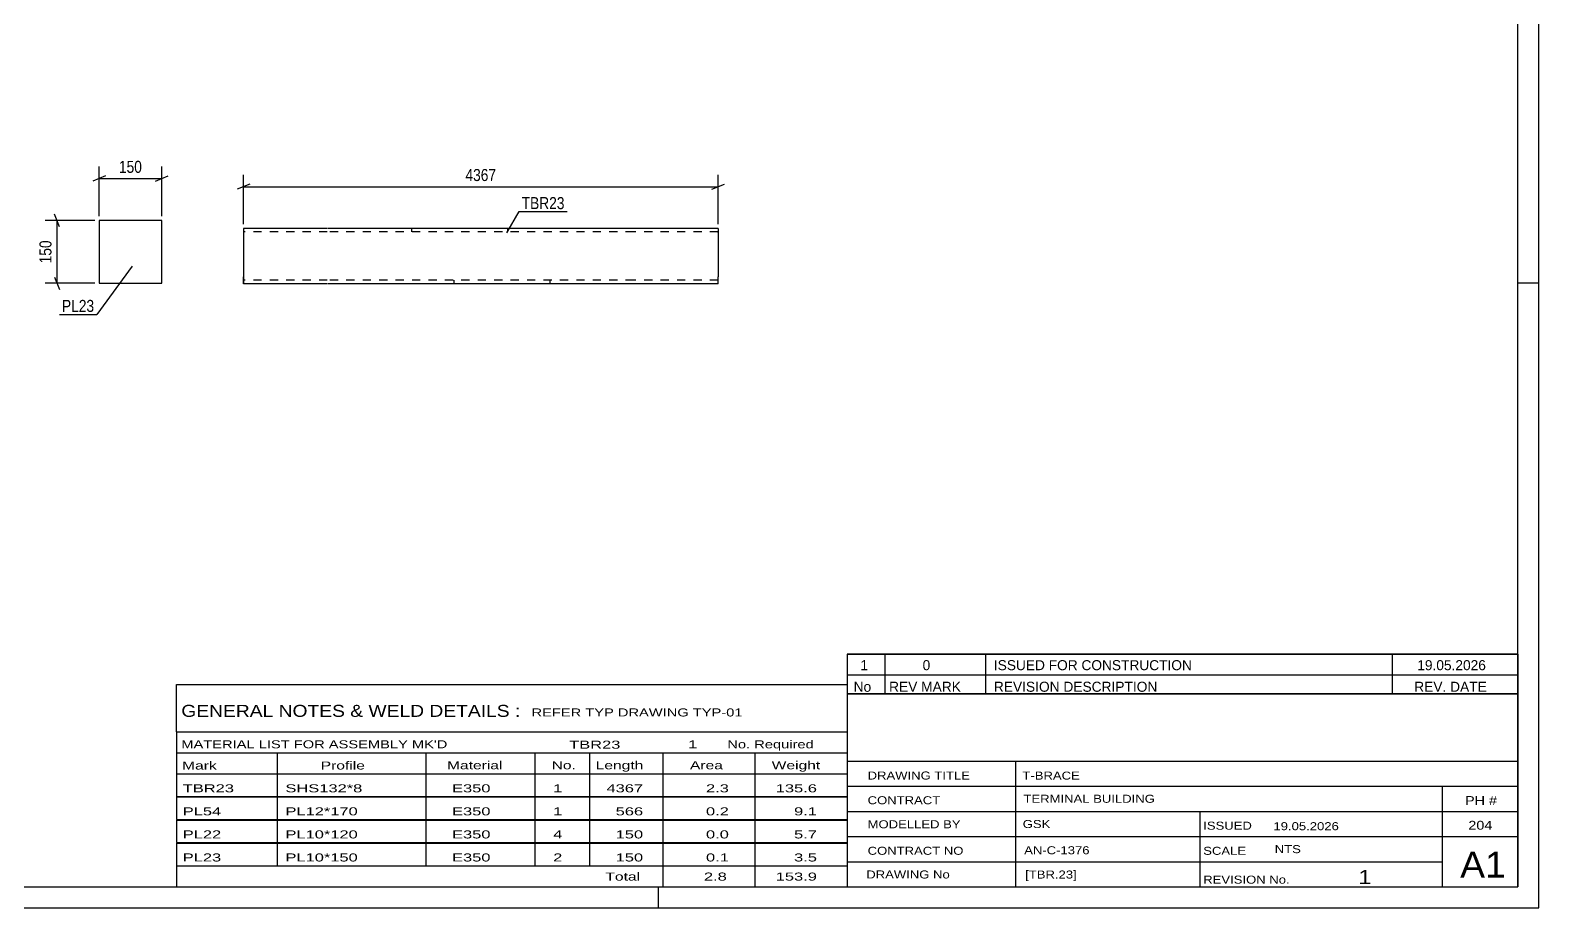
# Model space of a CAD drawing. Header units: millimetres. Extents: x 0 to 594, y 0 to 420.
# Drawn here: x 234.1 to 594, y 0 to 209.4 of the extents above; entities that cross this region are included whole.
import ezdxf

# ---------------------------------------------------------------- set-up
doc = ezdxf.new("R2010")
doc.units = ezdxf.units.MM
doc.linetypes.add('DXK_LINE_DOT2', pattern=[3.9198, 1.9599, -1.9599])
doc.styles.add('Arial Narrow', font='ARIALN.TTF', dxfattribs={"height": 0.2})

# ---------------------------------------------------------------- blocks, each defined once
blk = doc.blocks.new('Unknown-489685050-1163')
at = {"color": 5, "linetype": 'Continuous'}
for p, q in [((594, 0), (594, 420)), ((589, 5), (589, 415)), ((594, 149), (589, 149)), ((5, 5), (589, 5)), ((384, 0), (384, 5)), ((0, 0), (594, 0))]:
    blk.add_line(p, q, dxfattribs=at)
blk = doc.blocks.new('Unknown-489685050-5817')
at = {"color": 7, "linetype": 'Continuous'}
for p, q in [((429, 51.05), (429, 5)), ((429, 51.05), (589, 51.05)), ((589, 51), (589, 5)), ((429, 35), (589, 35)), ((469.14, 35), (469.14, 5)), ((429, 29), (589, 29)), ((571, 5.05), (571, 29.05)), ((429, 23), (589, 23)), ((513.14, 23), (513.14, 5)), ((429, 17), (589, 17)), ((429, 11), (571, 11)), ((429, 5), (589, 5))]:
    blk.add_line(p, q, dxfattribs=at)
at = {"color": 7, "style": 'Arial Narrow'}
for s, height, width, p in [('DRAWING TITLE', 1.9089, 1.425378, (433.88, 30.61)), ('T-BRACE', 1.909, 1.425378, (470.81, 30.59)), ('CONTRACT', 1.909, 1.425378, (433.88, 24.71)), ('TERMINAL BUILDING', 1.9089, 1.425378, (471.06, 25.07)), ('MODELLED BY', 1.9089, 1.425378, (433.88, 18.98)), ('GSK', 1.909, 1.425378, (470.88, 19.04)), ('ISSUED', 1.909, 1.425378, (513.94, 18.64)), ('19.05.2026', 1.909, 1.425378, (530.69, 18.52)), ('CONTRACT NO', 1.9089, 1.425378, (433.88, 12.66)), ('AN-C-1376', 1.909, 1.425378, (471.23, 12.78)), ('SCALE', 1.909, 1.425378, (513.94, 12.65)), ('A1', 6.204, 1.25, (575.24, 7.2)), ('DRAWING No', 1.909, 1.425378, (433.56, 7)), ('[TBR.23]', 1.909, 1.425378, (471.46, 6.99)), ('REVISION No.', 1.9089, 1.425378, (513.94, 5.77)), ('1', 3.34, 1.5, (550.91, 5.68))]:
    blk.add_text(s, height=height, dxfattribs=dict(at, width=width)).set_placement(p)
at = {"color": 7, "linetype": 'Continuous', "style": 'Arial Narrow'}
for s, height, width, p in [('PH #', 2.1, 1.42538, (576.4, 24.55)), ('204', 2.1, 1.42538, (577.19, 18.65)), ('NTS', 1.909, 1.425378, (531, 13.05))]:
    blk.add_text(s, height=height, dxfattribs=dict(at, width=width)).set_placement(p)
blk = doc.blocks.new('Unknown-489685050-5818')
at = {"color": 7, "linetype": 'Continuous'}
for p, q in [((429, 60.55), (589, 60.55)), ((589, 60.55), (429, 60.55)), ((429, 60.55), (429, 55.55)), ((438, 60.55), (438, 55.55)), ((462, 60.55), (462, 55.55)), ((559, 60.55), (559, 55.55)), ((589, 60.55), (589, 55.55)), ((429, 55.55), (589, 55.55)), ((429, 55.55), (429, 51.05)), ((429, 55.55), (589, 55.55)), ((438, 55.55), (438, 51.05)), ((462, 55.55), (462, 51.05)), ((559, 55.55), (559, 51.05)), ((589, 55.55), (589, 51.05)), ((589, 51.05), (429, 51.05))]:
    blk.add_line(p, q, dxfattribs=at)
at = {"color": 7, "linetype": 'Continuous', "style": 'Arial Narrow'}
for s, height, width, p in [('1', 2.39, 1.196471, (432.16, 56.7)), ('0', 2.39, 1.196471, (447, 56.7)), ('ISSUED FOR CONSTRUCTION', 2.3861, 1.196471, (464, 56.7)), ('19.05.2026', 2.386, 1.196471, (565, 56.7)), ('No', 2.386, 1.2, (430.54, 51.55)), ('REV MARK', 2.386, 1.2, (439, 51.55)), ('REVISION DESCRIPTION', 2.3861, 1.2, (464, 51.55)), ('REV. DATE', 2.386, 1.2, (564.28, 51.55))]:
    blk.add_text(s, height=height, dxfattribs=dict(at, width=width)).set_placement(p)
blk = doc.blocks.new('Unknown-489685050-5819')
at = {"color": 7, "linetype": 'Continuous'}
for p, q in [((269, 53.25), (429, 53.25)), ((269, 42), (269, 53.25)), ((429, 53.25), (429, 42)), ((269, 42), (429, 42)), ((269, 42), (269, 37)), ((429, 42), (429, 37)), ((269, 37), (429, 37)), ((269, 37), (269, 32)), ((293, 37), (293, 32)), ((328.5, 37), (328.5, 32)), ((354.5, 37), (354.5, 32)), ((367.5, 37), (367.5, 32)), ((385, 37), (385, 32)), ((407, 37), (407, 32)), ((429, 37), (429, 32)), ((269, 32), (429, 32)), ((269, 31.95), (269, 26.55)), ((269, 31.95), (429, 31.95)), ((293, 32), (293, 26.5)), ((328.5, 32), (328.5, 26.5)), ((354.5, 32), (354.5, 26.5)), ((367.5, 32), (367.5, 26.5)), ((385, 32), (385, 26.5)), ((407, 32), (407, 26.5)), ((429, 31.95), (429, 26.55)), ((269, 26.55), (429, 26.55)), ((269, 26.45), (269, 21.05)), ((269, 26.45), (429, 26.45)), ((293, 26.5), (293, 21)), ((328.5, 26.5), (328.5, 21)), ((354.5, 26.5), (354.5, 21)), ((367.5, 26.5), (367.5, 21)), ((385, 26.5), (385, 21)), ((407, 26.5), (407, 21)), ((429, 26.45), (429, 21.05)), ((269, 21.05), (429, 21.05)), ((269, 20.95), (269, 15.55)), ((269, 20.95), (429, 20.95)), ((293, 21), (293, 15.5)), ((328.5, 21), (328.5, 15.5)), ((354.5, 21), (354.5, 15.5)), ((367.5, 21), (367.5, 15.5)), ((385, 21), (385, 15.5)), ((407, 21), (407, 15.5)), ((429, 20.95), (429, 15.55)), ((269, 15.55), (429, 15.55)), ((269, 15.45), (269, 10.05)), ((269, 15.45), (429, 15.45)), ((293, 15.5), (293, 10)), ((328.5, 15.5), (328.5, 10)), ((354.5, 15.5), (354.5, 10)), ((367.5, 15.5), (367.5, 10)), ((385, 15.5), (385, 10)), ((407, 15.5), (407, 10)), ((429, 15.45), (429, 10.05)), ((269, 10.05), (429, 10.05)), ((269, 10), (429, 10)), ((269, 10), (269, 5)), ((385, 10), (385, 5)), ((407, 10), (407, 5)), ((429, 10), (429, 5)), ((269, 5), (429, 5))]:
    blk.add_line(p, q, dxfattribs=at)
at = {"color": 7, "style": 'Arial Narrow'}
for s, height, width, p in [('GENERAL NOTES & WELD DETAILS :', 2.8633, 1.4, (270.15, 45.56)), ('REFER TYP DRAWING TYP-01', 1.9089, 1.6, (353.7, 45.66)), ("MATERIAL LIST FOR ASSEMBLY MK'D", 1.9089, 1.6, (270.15, 38.06)), ('TBR23', 1.909, 1.794707, (362.68, 37.97)), ('1', 1.91, 1.794707, (391.08, 38.06)), ('No. Required', 1.9089, 1.6, (400.41, 38.06)), ('Mark', 1.909, 1.7, (270.34, 33)), ('Profile', 1.909, 1.7, (303.41, 33)), ('Material', 1.909, 1.7, (333.54, 33.06)), ('No.', 1.909, 1.7, (358.5, 33.06)), ('Length', 1.909, 1.7, (369, 33.06)), ('Area', 1.909, 1.7, (391.5, 33.06)), ('Weight', 1.909, 1.7, (411, 33.06))]:
    blk.add_text(s, height=height, dxfattribs=dict(at, width=width)).set_placement(p)
at = {"color": 7, "linetype": 'Continuous', "style": 'Arial Narrow'}
for s, height, width, p in [('TBR23', 1.909, 1.794707, (270.5, 27.56)), ('SHS132*8', 1.909, 1.794707, (295, 27.56)), ('E350', 1.909, 1.794707, (334.74, 27.56)), ('1', 1.91, 1.794707, (358.86, 27.56)), ('4367', 1.909, 1.794707, (371.58, 27.56)), ('2.3', 1.909, 1.794707, (395.32, 27.56)), ('135.6', 1.909, 1.794707, (411.96, 27.56)), ('PL54', 1.909, 1.794707, (270.5, 22.06)), ('PL12*170', 1.909, 1.794707, (295, 22.06)), ('E350', 1.909, 1.794707, (334.74, 22.06)), ('1', 1.91, 1.794707, (358.86, 22.06)), ('566', 1.909, 1.794707, (373.77, 22.06)), ('0.2', 1.909, 1.794707, (395.32, 22.06)), ('9.1', 1.909, 1.794707, (416.33, 22.06)), ('PL22', 1.909, 1.794707, (270.5, 16.56)), ('PL10*120', 1.909, 1.794707, (295, 16.56)), ('E350', 1.909, 1.794707, (334.74, 16.56)), ('4', 1.91, 1.794707, (358.86, 16.56)), ('150', 1.909, 1.794707, (373.77, 16.56)), ('0.0', 1.909, 1.794707, (395.32, 16.56)), ('5.7', 1.909, 1.794707, (416.33, 16.56)), ('PL23', 1.909, 1.794707, (270.5, 11.06)), ('PL10*150', 1.909, 1.794707, (295, 11.06)), ('E350', 1.909, 1.794707, (334.74, 11.06)), ('2', 1.91, 1.794707, (358.86, 11.06)), ('150', 1.909, 1.794707, (373.77, 11.06)), ('0.1', 1.909, 1.794707, (395.32, 11.06)), ('3.5', 1.909, 1.794707, (416.33, 11.06)), ('Total', 1.909, 1.7, (371.33, 6.5)), ('2.8', 1.909, 1.794707, (394.83, 6.5)), ('153.9', 1.909, 1.794707, (411.96, 6.5))]:
    blk.add_text(s, height=height, dxfattribs=dict(at, width=width)).set_placement(p)
blk = doc.blocks.new('Part-489685050-1414 - 1386')
at = {"color": 2, "linetype": 'Continuous'}
for p, q in [((304.98, 162.11), (284.98, 162.11)), ((284.98, 162.11), (284.98, 150.51)), ((378.11, 162.11), (305.08, 162.11)), ((398.21, 162.11), (378.21, 162.11)), ((398.21, 162.11), (398.21, 161.64)), ((398.21, 161.64), (398.21, 161.12)), ((398.21, 161.12), (398.21, 150.51)), ((284.98, 148.91), (284.98, 150.51)), ((304.98, 148.91), (284.98, 148.91)), ((378.11, 148.91), (305.08, 148.91)), ((398.21, 148.91), (378.21, 148.91)), ((398.21, 148.91), (398.21, 150.51))]:
    blk.add_line(p, q, dxfattribs=at)
at = {"color": 7, "linetype": 'DXK_LINE_DOT2'}
for p, q in [((325.08, 162.11), (325.08, 161.31)), ((347.93, 162.11), (347.93, 161.31)), ((304.98, 161.31), (284.98, 161.31)), ((378.11, 161.31), (305.08, 161.31)), ((398.21, 161.31), (378.21, 161.31)), ((398.21, 161.12), (398.21, 161.25)), ((284.98, 150.51), (284.98, 149.03)), ((304.98, 149.71), (284.98, 149.71)), ((378.11, 149.71), (305.08, 149.71)), ((335.26, 148.91), (335.26, 149.71)), ((358.11, 148.91), (358.11, 149.71)), ((398.21, 149.71), (378.21, 149.71))]:
    blk.add_line(p, q, dxfattribs=at)
blk = doc.blocks.new('Part-489685050-1712 - 1696')
at = {"color": 2, "linetype": 'Continuous'}
for p, q in [((265.53, 164), (250.53, 164)), ((250.53, 164), (250.53, 149)), ((265.53, 149), (265.53, 164)), ((250.53, 149), (265.53, 149))]:
    blk.add_line(p, q, dxfattribs=at)
blk = doc.blocks.new('StraightDimension-489685050-1420 - 1386')
at = {"color": 7, "linetype": 'Continuous'}
for p, q in [((284.98, 163.11), (284.98, 174.9)), ((398.21, 163.11), (398.21, 174.9)), ((286.48, 172.65), (283.48, 171.45)), ((284.98, 172.05), (398.21, 172.05)), ((396.71, 171.45), (399.71, 172.65))]:
    blk.add_line(p, q, dxfattribs=at)
at = {"color": 0}
blk.add_wipeout([(345.85, 172.8), (345.85, 177), (337.34, 177), (337.34, 172.8)], dxfattribs=at)
at = {"color": 3, "style": 'Arial Narrow'}
blk.add_text('4367', height=2.863, dxfattribs=at).set_placement((337.94, 173.4))
blk = doc.blocks.new('StraightDimension-489685050-1716 - 1696')
at = {"color": 7, "linetype": 'Continuous'}
for p, q in [((250.53, 165), (250.53, 176.85)), ((265.53, 165), (265.53, 176.85)), ((252.03, 174.6), (249.03, 173.4)), ((250.53, 174), (265.53, 174)), ((264.03, 173.4), (267.03, 174.6))]:
    blk.add_line(p, q, dxfattribs=at)
at = {"color": 0}
blk.add_wipeout([(261.37, 174.75), (261.37, 178.95), (254.68, 178.95), (254.68, 174.75)], dxfattribs=at)
at = {"color": 3, "style": 'Arial Narrow'}
blk.add_text('150', height=2.863, dxfattribs=at).set_placement((255.28, 175.35))
blk = doc.blocks.new('StraightDimension-489685050-1727 - 1696')
at = {"color": 7, "linetype": 'Continuous'}
for p, q in [((249.53, 164), (237.68, 164)), ((241.13, 162.5), (239.93, 165.5)), ((240.53, 149), (240.53, 164)), ((249.53, 149), (237.68, 149)), ((239.93, 150.5), (241.13, 147.5))]:
    blk.add_line(p, q, dxfattribs=at)
at = {"color": 0}
blk.add_wipeout([(239.78, 159.85), (235.58, 159.85), (235.58, 153.16), (239.78, 153.16)], dxfattribs=at)
at = {"color": 3, "style": 'Arial Narrow'}
blk.add_text('150', height=2.863, rotation=90.0002, dxfattribs=at).set_placement((239.18, 153.76))
blk = doc.blocks.new('Mark-489685050-1409 - 1386')
at = {"color": 0}
blk.add_wipeout([(361.58, 166.7), (361.58, 169.7), (351.35, 169.7), (351.35, 166.7)], dxfattribs=at)
blk.add_wipeout([(361.58, 166.7), (361.58, 169.7), (351.35, 169.7), (351.35, 166.7)], dxfattribs=at)
at = {"color": 30, "linetype": 'Continuous'}
for p, q in [((347.8, 161.05), (350.75, 166.1)), ((350.75, 166.1), (362.18, 166.1))]:
    blk.add_line(p, q, dxfattribs=at)
at = {"color": 3, "style": 'Arial Narrow'}
blk.add_text('TBR23', height=2.863, dxfattribs=at).set_placement((351.35, 166.7))
blk = doc.blocks.new('Mark-489685050-1708 - 1696')
at = {"color": 0}
blk.add_wipeout([(249.37, 142.17), (249.37, 145.17), (241.69, 145.17), (241.69, 142.17)], dxfattribs=at)
blk.add_wipeout([(249.37, 142.17), (249.37, 145.17), (241.69, 145.17), (241.69, 142.17)], dxfattribs=at)
at = {"color": 30, "linetype": 'Continuous'}
for p in [(258.43, 153.1), (241.09, 141.57)]:
    blk.add_line(p, (249.97, 141.57), dxfattribs=at)
at = {"color": 3, "style": 'Arial Narrow'}
blk.add_text('PL23', height=2.863, dxfattribs=at).set_placement((241.69, 142.17))

msp = doc.modelspace()

# ---------------------------------------------------------------- block references
for name in ['Unknown-489685050-1163', 'Part-489685050-1712 - 1696', 'Part-489685050-1414 - 1386', 'Unknown-489685050-5818', 'Unknown-489685050-5819', 'Unknown-489685050-5817']:
    msp.add_blockref(name, (0, 0))

# ---------------------------------------------------------------- next in the draw order: block references
for name in ['StraightDimension-489685050-1716 - 1696', 'StraightDimension-489685050-1420 - 1386']:
    msp.add_blockref(name, (0, 0))

# ---------------------------------------------------------------- next in the draw order: block references
for name in ['Mark-489685050-1409 - 1386', 'StraightDimension-489685050-1727 - 1696']:
    msp.add_blockref(name, (0, 0))

# ---------------------------------------------------------------- next in the draw order: block references
msp.add_blockref('Mark-489685050-1708 - 1696', (0, 0))

doc.saveas('drawing.dxf')
